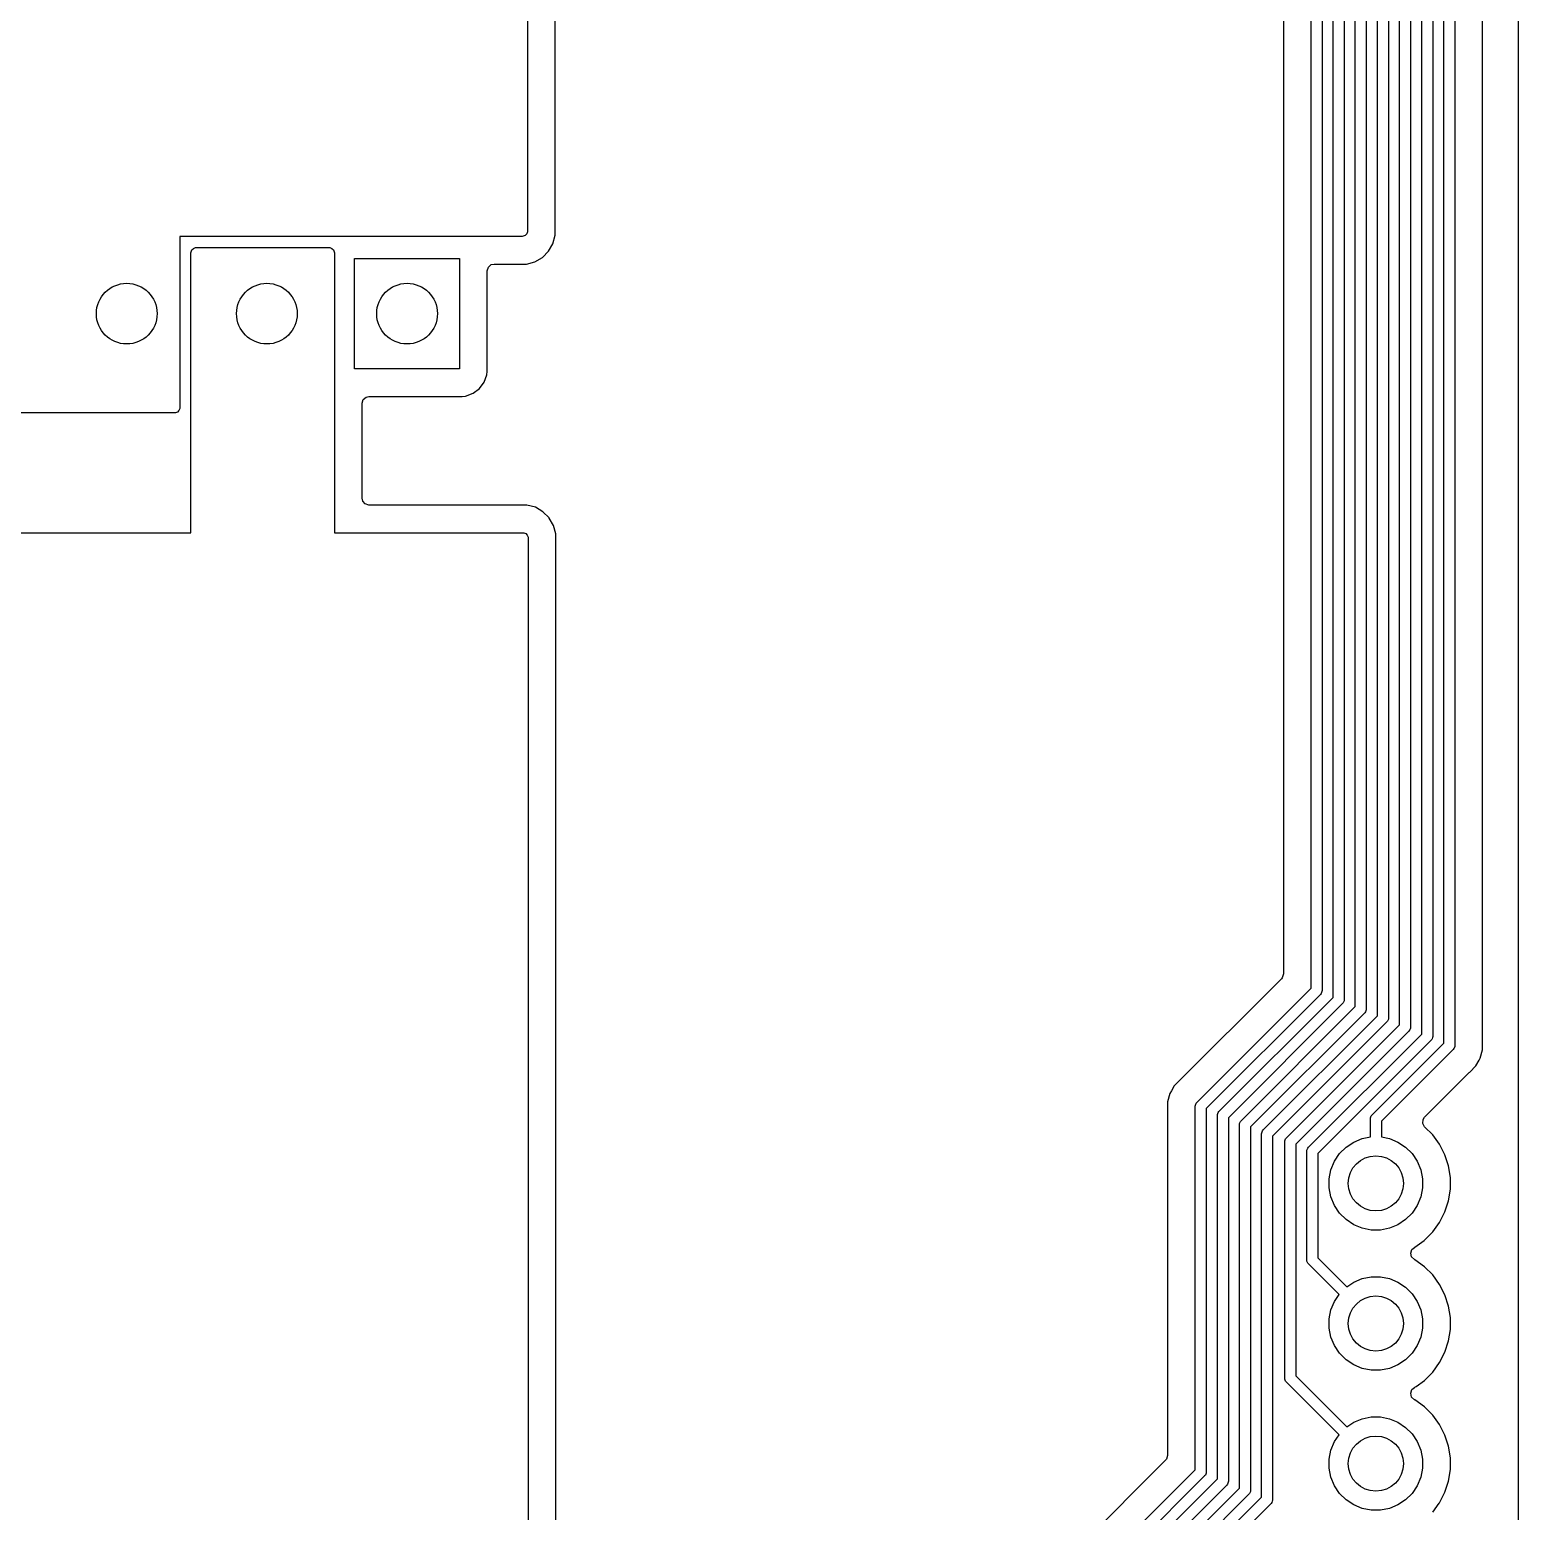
# Model space of a CAD drawing. Extents: x 81.5 to 180.4, y -148.7 to -49.7.
# Drawn here: x 153.48 to 180.45, y -103.41 to -76.55 of the extents above; entities that cross this region are included whole.
import ezdxf

# ---------------------------------------------------------------- set-up
doc = ezdxf.new("R2010")
doc.units = 0
doc.layers.add('BLACK', color=7, linetype='CONTINUOUS')

msp = doc.modelspace()

# ---------------------------------------------------------------- linework, layer by layer
at = {"layer": 'BLACK', "linetype": 'CONTINUOUS'}
for p, q in [((180.4495, -49.8245), (180.4495, -148.5755)), ((162.5, -57.2), (162.5, -80.2)), ((163.0005, -80.279057), (163.0005, -61.331228)), ((178.7, -94.758578), (178.7, -64.391422)), ((178.9, -64.35), (178.9, -94.8)), ((179.101, -94.924678), (179.101, -64.199)), ((179.301, -64.240422), (179.301, -94.9661)), ((178.098, -64.698), (178.098, -94.4678)), ((178.299, -94.592478), (178.299, -64.557522)), ((178.499, -64.5161), (178.499, -94.6339)), ((179.8015, -94.887043), (179.8015, -64.499098)), ((177.497, -94.260278), (177.497, -64.905521)), ((177.697, -64.8641), (177.697, -94.3017)), ((177.898, -94.426378), (177.898, -64.739422)), ((176.695, -93.928078), (176.695, -65.237722)), ((176.895, -65.1963), (176.895, -93.9695)), ((177.096, -94.094178), (177.096, -65.071621)), ((177.296, -65.0302), (177.296, -94.1356)), ((176.1945, -65.496397), (176.1945, -93.669402)), ((162.4, -80.3), (156.2, -80.3)), ((156.2, -80.3), (156.2, -83.4)), ((162.419509, -80.298079), (162.4, -80.3)), ((162.455557, -80.283147), (162.419509, -80.298079)), ((162.483147, -80.255557), (162.455557, -80.283147)), ((162.498079, -80.219509), (162.483147, -80.255557)), ((162.5, -80.2), (162.498079, -80.219509)), ((162.959577, -80.431784), (163.0005, -80.279057)), ((156.4, -80.6), (156.401921, -80.580491)), ((156.4, -85.67), (156.4, -80.6)), ((156.401921, -80.580491), (156.416853, -80.544443)), ((156.416853, -80.544443), (156.444443, -80.516853)), ((156.444443, -80.516853), (156.480491, -80.501921)), ((156.480491, -80.501921), (156.5, -80.5)), ((156.5, -80.5), (158.9, -80.5)), ((158.9, -80.5), (158.919509, -80.501921)), ((158.919509, -80.501921), (158.955557, -80.516853)), ((158.955557, -80.516853), (158.983147, -80.544443)), ((158.983147, -80.544443), (158.998079, -80.580491)), ((158.998079, -80.580491), (159, -80.6)), ((159, -80.6), (159, -85.67)), ((162.768716, -80.68052), (162.88052, -80.568716)), ((162.88052, -80.568716), (162.959577, -80.431784)), ((159.3635, -82.7), (159.3635, -80.7)), ((159.3635, -80.7), (161.2685, -80.7)), ((161.2685, -80.7), (161.2685, -82.7)), ((161.768999, -80.924499), (161.788684, -80.857461)), ((161.788684, -80.857461), (161.841487, -80.811706)), ((161.841487, -80.811706), (161.892999, -80.8005)), ((161.892999, -80.8005), (162.479055, -80.8005)), ((162.479055, -80.8005), (162.479057, -80.8005)), ((162.479057, -80.8005), (162.631784, -80.759577)), ((162.631784, -80.759577), (162.768716, -80.68052)), ((161.769, -82.747873), (161.768999, -80.924499)), ((161.2685, -82.7), (159.3635, -82.7)), ((161.762591, -82.807483), (161.769, -82.747873)), ((161.510831, -83.143796), (161.626046, -83.057546)), ((161.626046, -83.057546), (161.712296, -82.942331)), ((161.712296, -82.942331), (161.762591, -82.807483)), ((159.5005, -83.324499), (159.520185, -83.25746)), ((159.5005, -85.0455), (159.5005, -83.324499)), ((159.520185, -83.25746), (159.572989, -83.211705)), ((159.572989, -83.211705), (159.6245, -83.200499)), ((159.6245, -83.200499), (161.316371, -83.200499)), ((161.316371, -83.200499), (161.316372, -83.200499)), ((161.316372, -83.200499), (161.375983, -83.194091)), ((161.375983, -83.194091), (161.510831, -83.143796)), ((156.1, -83.5), (150.9, -83.5)), ((156.119509, -83.498079), (156.1, -83.5)), ((156.155557, -83.483147), (156.119509, -83.498079)), ((156.183147, -83.455557), (156.155557, -83.483147)), ((156.198079, -83.419509), (156.183147, -83.455557)), ((156.2, -83.4), (156.198079, -83.419509)), ((159.511706, -85.097011), (159.5005, -85.0455)), ((159.557461, -85.149815), (159.511706, -85.097011)), ((159.6245, -85.1695), (159.557461, -85.149815)), ((162.489056, -85.1695), (159.6245, -85.1695)), ((162.489057, -85.1695), (162.489056, -85.1695)), ((162.641784, -85.210423), (162.489057, -85.1695)), ((162.641786, -85.210424), (162.641784, -85.210423)), ((162.64179, -85.210426), (162.641786, -85.210424)), ((162.778709, -85.289475), (162.64179, -85.210426)), ((162.778717, -85.289481), (162.778709, -85.289475)), ((162.890518, -85.401282), (162.778717, -85.289481)), ((162.890524, -85.40129), (162.890518, -85.401282)), ((162.893296, -85.406092), (162.890524, -85.40129)), ((162.969577, -85.538216), (162.893296, -85.406092)), ((148.4, -85.67), (156.4, -85.67)), ((159, -85.67), (162.41, -85.67)), ((162.41, -85.67), (162.429509, -85.671921)), ((162.429509, -85.671921), (162.465557, -85.686853)), ((162.465557, -85.686853), (162.493147, -85.714443)), ((162.493147, -85.714443), (162.508079, -85.750491)), ((162.508079, -85.750491), (162.51, -85.77)), ((163.0105, -85.690943), (162.969577, -85.538216)), ((163.0105, -108.849057), (163.0105, -85.690943)), ((162.51, -85.77), (162.51, -108.77)), ((176.158181, -93.757083), (174.216481, -95.698782)), ((176.174815, -93.736441), (176.158181, -93.757083)), ((176.1945, -93.669402), (176.174815, -93.736441)), ((174.626289, -95.996789), (176.695, -93.928078)), ((176.865711, -94.040211), (174.797, -96.108922)), ((175.027289, -96.162889), (177.096, -94.094178)), ((176.878147, -94.025057), (176.865711, -94.040211)), ((176.893079, -93.989009), (176.878147, -94.025057)), ((176.895, -93.9695), (176.893079, -93.989009)), ((177.266711, -94.206311), (175.198, -96.275022)), ((175.428289, -96.328989), (177.497, -94.260278)), ((177.667711, -94.372411), (175.599, -96.441122)), ((177.279147, -94.191157), (177.266711, -94.206311)), ((177.294079, -94.155109), (177.279147, -94.191157)), ((177.296, -94.1356), (177.294079, -94.155109)), ((177.680147, -94.357257), (177.667711, -94.372411)), ((177.695079, -94.321209), (177.680147, -94.357257)), ((177.697, -94.3017), (177.695079, -94.321209)), ((175.829289, -96.495089), (177.898, -94.426378)), ((178.068711, -94.538511), (176, -96.607222)), ((176.247289, -96.644189), (178.299, -94.592478)), ((178.081147, -94.523357), (178.068711, -94.538511)), ((178.096079, -94.487309), (178.081147, -94.523357)), ((178.098, -94.4678), (178.096079, -94.487309)), ((178.497079, -94.653409), (178.48652, -94.678899)), ((178.499, -94.6339), (178.497079, -94.653409)), ((178.46971, -94.704611), (176.418, -96.756321)), ((176.648289, -96.810289), (178.7, -94.758578)), ((178.87071, -94.870711), (176.819, -96.922421)), ((177.799289, -96.226389), (179.101, -94.924678)), ((178.482147, -94.689458), (178.46971, -94.704611)), ((178.48652, -94.678899), (178.482147, -94.689458)), ((178.883147, -94.855558), (178.87071, -94.870711)), ((178.88752, -94.844999), (178.883147, -94.855558)), ((178.898079, -94.819509), (178.88752, -94.844999)), ((178.9, -94.8), (178.898079, -94.819509)), ((179.8015, -95.045158), (179.8015, -94.887043)), ((179.271711, -95.036811), (177.97, -96.338522)), ((179.284147, -95.021658), (179.271711, -95.036811)), ((179.28852, -95.011099), (179.284147, -95.021658)), ((179.299079, -94.985609), (179.28852, -95.011099)), ((179.301, -94.9661), (179.299079, -94.985609)), ((179.739495, -95.2344), (179.760577, -95.197885)), ((179.760577, -95.197885), (179.8015, -95.045158)), ((179.067577, -95.948757), (179.559506, -95.456828)), ((179.559506, -95.456828), (179.559511, -95.456824)), ((179.559511, -95.456824), (179.569714, -95.44662)), ((179.569714, -95.44662), (179.569716, -95.44662)), ((179.569716, -95.44662), (179.68152, -95.334816)), ((179.68152, -95.334816), (179.739495, -95.2344)), ((174.216479, -95.698785), (174.166361, -95.785594)), ((174.216481, -95.698782), (174.216479, -95.698785)), ((174.137423, -95.835715), (174.096499, -95.988443)), ((174.096499, -95.988443), (174.096499, -95.988445)), ((174.096499, -95.988445), (174.096499, -96.156546)), ((174.137424, -95.83571), (174.137423, -95.835715)), ((174.137425, -95.835709), (174.137424, -95.83571)), ((174.166359, -95.785596), (174.137425, -95.835709)), ((174.166361, -95.785594), (174.166359, -95.785596)), ((174.598921, -96.047991), (174.613853, -96.011943)), ((174.613853, -96.011943), (174.626289, -95.996789)), ((178.753296, -96.263038), (179.067577, -95.948757)), ((174.096499, -96.156546), (174.0965, -96.156559)), ((174.0965, -96.156559), (174.0965, -102.396602)), ((174.597, -96.0675), (174.598921, -96.047991)), ((174.597, -102.655278), (174.597, -96.0675)), ((174.797, -96.108922), (174.797, -102.6967)), ((174.998, -96.2336), (174.999921, -96.214091)), ((174.998, -102.821378), (174.998, -96.2336)), ((174.999921, -96.214091), (175.014853, -96.178043)), ((175.014853, -96.178043), (175.027289, -96.162889)), ((175.198, -96.275022), (175.198, -102.8628)), ((177.77, -96.2971), (177.771921, -96.277591)), ((177.771921, -96.277591), (177.786853, -96.241543)), ((177.786853, -96.241543), (177.799289, -96.226389)), ((178.724795, -96.307385), (178.753296, -96.263038)), ((175.399, -96.3997), (175.400921, -96.380191)), ((175.399, -102.987478), (175.399, -96.3997)), ((175.400921, -96.380191), (175.415853, -96.344143)), ((175.415853, -96.344143), (175.428289, -96.328989)), ((175.599, -96.441122), (175.599, -103.0289)), ((175.8, -96.5658), (175.801921, -96.546291)), ((175.801921, -96.546291), (175.816853, -96.510243)), ((175.816853, -96.510243), (175.829289, -96.495089)), ((177.77, -96.622411), (177.77, -96.2971)), ((177.97, -96.338522), (177.97, -96.622411)), ((178.719811, -96.377077), (178.724795, -96.307385)), ((178.753296, -96.4384), (178.719811, -96.377077)), ((178.900109, -96.585213), (178.753296, -96.4384)), ((175.8, -103.153578), (175.8, -96.5658)), ((176, -96.607222), (176, -103.195)), ((176.218, -96.7149), (176.219921, -96.695391)), ((176.218, -100.993), (176.218, -96.7149)), ((176.219921, -96.695391), (176.234853, -96.659343)), ((176.234853, -96.659343), (176.247289, -96.644189)), ((176.418, -96.756321), (176.418, -100.951578)), ((176.635853, -96.825443), (176.648289, -96.810289)), ((177.212941, -96.925766), (177.330766, -96.807941)), ((177.330766, -96.807941), (177.469313, -96.715367)), ((177.469313, -96.715367), (177.623258, -96.651601)), ((177.623258, -96.651601), (177.77, -96.622411)), ((177.97, -96.622411), (178.116742, -96.651601)), ((178.116742, -96.651601), (178.270687, -96.715367)), ((178.270687, -96.715367), (178.409234, -96.807941)), ((178.409234, -96.807941), (178.527059, -96.925766)), ((179.025048, -96.757179), (178.900109, -96.585213)), ((179.025049, -96.757181), (179.025048, -96.757179)), ((179.025051, -96.757184), (179.025049, -96.757181)), ((179.121557, -96.946588), (179.025051, -96.757184)), ((176.619, -96.881), (176.620921, -96.861491)), ((176.619, -98.854), (176.619, -96.881)), ((176.620921, -96.861491), (176.635853, -96.825443)), ((176.819, -96.922421), (176.819, -98.812578)), ((177.056601, -97.218258), (177.120367, -97.064313)), ((177.120367, -97.064313), (177.212941, -96.925766)), ((178.527059, -96.925766), (178.619633, -97.064313)), ((178.619633, -97.064313), (178.683399, -97.218258)), ((179.187246, -97.148757), (179.121557, -96.946588)), ((177.024093, -97.381685), (177.056601, -97.218258)), ((178.683399, -97.218258), (178.715907, -97.381685)), ((179.2205, -97.358713), (179.187246, -97.148757)), ((179.2205, -97.571287), (179.2205, -97.358713)), ((177.024093, -97.548315), (177.024093, -97.381685)), ((177.056601, -97.711742), (177.024093, -97.548315)), ((178.715907, -97.548315), (178.683399, -97.711742)), ((178.715907, -97.381685), (178.715907, -97.548315)), ((179.187246, -97.781243), (179.2205, -97.571287)), ((177.120367, -97.865687), (177.056601, -97.711742)), ((177.212941, -98.004234), (177.120367, -97.865687)), ((178.619633, -97.865687), (178.527059, -98.004234)), ((178.683399, -97.711742), (178.619633, -97.865687)), ((179.121557, -97.983412), (179.187246, -97.781243)), ((177.330766, -98.122059), (177.212941, -98.004234)), ((177.469313, -98.214633), (177.330766, -98.122059)), ((178.409234, -98.122059), (178.270687, -98.214633)), ((178.527059, -98.004234), (178.409234, -98.122059)), ((179.025051, -98.172816), (179.121557, -97.983412)), ((177.623258, -98.278399), (177.469313, -98.214633)), ((177.786685, -98.310907), (177.623258, -98.278399)), ((177.953315, -98.310907), (177.786685, -98.310907)), ((178.116742, -98.278399), (177.953315, -98.310907)), ((178.270687, -98.214633), (178.116742, -98.278399)), ((178.749792, -98.495104), (178.900104, -98.344792)), ((178.900104, -98.344792), (178.900106, -98.344788)), ((178.900106, -98.344788), (178.900109, -98.344786)), ((178.900109, -98.344786), (179.025048, -98.17282)), ((179.025047, -98.17282), (179.025051, -98.172816)), ((179.025048, -98.17282), (179.025047, -98.17282)), ((178.501463, -98.729692), (178.523999, -98.663556)), ((178.523999, -98.663556), (178.569054, -98.624515)), ((178.569054, -98.624515), (178.577816, -98.620051)), ((178.577816, -98.620051), (178.745816, -98.497993)), ((178.745816, -98.497993), (178.749786, -98.495109)), ((178.749786, -98.495109), (178.749788, -98.495106)), ((178.749788, -98.495106), (178.749792, -98.495104)), ((176.620921, -98.873509), (176.619, -98.854)), ((176.635853, -98.909557), (176.620921, -98.873509)), ((176.648289, -98.924711), (176.635853, -98.909557)), ((177.203489, -99.479911), (176.648289, -98.924711)), ((176.819, -98.812578), (177.344911, -99.338489)), ((178.518259, -98.797512), (178.501463, -98.729692)), ((178.569054, -98.845485), (178.518259, -98.797512)), ((178.577115, -98.849591), (178.569054, -98.845485)), ((178.57782, -98.849951), (178.577115, -98.849591)), ((178.749786, -98.97489), (178.57782, -98.849951)), ((178.900109, -99.125213), (178.749786, -98.97489)), ((177.469313, -99.255367), (177.623258, -99.191601)), ((177.623258, -99.191601), (177.786685, -99.159093)), ((177.786685, -99.159093), (177.953315, -99.159093)), ((177.953315, -99.159093), (178.116742, -99.191601)), ((178.116742, -99.191601), (178.270687, -99.255367)), ((179.025048, -99.297179), (178.900109, -99.125213)), ((177.120367, -99.604313), (177.203489, -99.479911)), ((177.344911, -99.338489), (177.469313, -99.255367)), ((178.270687, -99.255367), (178.409234, -99.347941)), ((178.409234, -99.347941), (178.527059, -99.465766)), ((178.527059, -99.465766), (178.619633, -99.604313)), ((179.025049, -99.297181), (179.025048, -99.297179)), ((179.025051, -99.297184), (179.025049, -99.297181)), ((179.121557, -99.486588), (179.025051, -99.297184)), ((179.187246, -99.688757), (179.121557, -99.486588)), ((177.024093, -99.921685), (177.056601, -99.758258)), ((177.056601, -99.758258), (177.120367, -99.604313)), ((178.619633, -99.604313), (178.683399, -99.758258)), ((178.683399, -99.758258), (178.715907, -99.921685)), ((179.2205, -99.898713), (179.187246, -99.688757)), ((177.024093, -100.088315), (177.024093, -99.921685)), ((178.715907, -99.921685), (178.715907, -100.088315)), ((179.2205, -100.111287), (179.2205, -99.898713)), ((177.056601, -100.251742), (177.024093, -100.088315)), ((177.120367, -100.405687), (177.056601, -100.251742)), ((178.683399, -100.251742), (178.619633, -100.405687)), ((178.715907, -100.088315), (178.683399, -100.251742)), ((179.121557, -100.523412), (179.187246, -100.321243)), ((179.187246, -100.321243), (179.2205, -100.111287)), ((177.212941, -100.544234), (177.120367, -100.405687)), ((177.330766, -100.662059), (177.212941, -100.544234)), ((178.527059, -100.544234), (178.409234, -100.662059)), ((178.619633, -100.405687), (178.527059, -100.544234)), ((179.025051, -100.712816), (179.121557, -100.523412)), ((177.469313, -100.754633), (177.330766, -100.662059)), ((177.623258, -100.818399), (177.469313, -100.754633)), ((177.786685, -100.850907), (177.623258, -100.818399)), ((177.953315, -100.850907), (177.786685, -100.850907)), ((178.116742, -100.818399), (177.953315, -100.850907)), ((178.270687, -100.754633), (178.116742, -100.818399)), ((178.409234, -100.662059), (178.270687, -100.754633)), ((178.900109, -100.884786), (179.025048, -100.71282)), ((179.025047, -100.71282), (179.025051, -100.712816)), ((179.025048, -100.71282), (179.025047, -100.71282)), ((176.219921, -101.012509), (176.218, -100.993)), ((176.234853, -101.048557), (176.219921, -101.012509)), ((176.247289, -101.063711), (176.234853, -101.048557)), ((177.203489, -102.019911), (176.247289, -101.063711)), ((176.418, -100.951578), (177.344911, -101.878489)), ((178.599789, -101.144086), (178.749786, -101.035109)), ((178.749786, -101.035109), (178.749788, -101.035106)), ((178.749788, -101.035106), (178.749792, -101.035104)), ((178.749792, -101.035104), (178.900104, -100.884792)), ((178.900104, -100.884792), (178.900106, -100.884788)), ((178.900106, -100.884788), (178.900109, -100.884786)), ((178.501463, -101.269692), (178.523999, -101.203556)), ((178.518259, -101.337512), (178.501463, -101.269692)), ((178.569054, -101.385485), (178.518259, -101.337512)), ((178.523999, -101.203556), (178.569054, -101.164515)), ((178.569054, -101.164515), (178.577816, -101.160051)), ((178.577115, -101.389591), (178.569054, -101.385485)), ((178.57782, -101.389951), (178.577115, -101.389591)), ((178.577816, -101.160051), (178.599789, -101.144086)), ((178.749786, -101.51489), (178.57782, -101.389951)), ((178.900109, -101.665213), (178.749786, -101.51489)), ((179.025048, -101.837179), (178.900109, -101.665213)), ((177.344911, -101.878489), (177.469313, -101.795367)), ((177.469313, -101.795367), (177.623258, -101.731601)), ((177.623258, -101.731601), (177.786685, -101.699093)), ((177.786685, -101.699093), (177.953315, -101.699093)), ((177.953315, -101.699093), (178.116742, -101.731601)), ((178.116742, -101.731601), (178.270687, -101.795367)), ((178.270687, -101.795367), (178.409234, -101.887941)), ((178.409234, -101.887941), (178.527059, -102.005766)), ((179.025049, -101.837181), (179.025048, -101.837179)), ((179.025051, -101.837184), (179.025049, -101.837181)), ((179.121557, -102.026588), (179.025051, -101.837184)), ((177.056601, -102.298258), (177.120367, -102.144313)), ((177.120367, -102.144313), (177.203489, -102.019911)), ((178.527059, -102.005766), (178.619633, -102.144313)), ((178.619633, -102.144313), (178.683399, -102.298258)), ((179.187246, -102.228757), (179.121557, -102.026588)), ((174.060181, -102.484283), (170.384434, -106.160031)), ((174.076815, -102.463641), (174.060181, -102.484283)), ((174.0965, -102.396602), (174.076815, -102.463641)), ((177.024093, -102.461685), (177.056601, -102.298258)), ((177.024093, -102.628315), (177.024093, -102.461685)), ((178.683399, -102.298258), (178.715907, -102.461685)), ((178.715907, -102.461685), (178.715907, -102.628315)), ((179.2205, -102.438713), (179.187246, -102.228757)), ((179.2205, -102.651287), (179.2205, -102.438713)), ((170.555428, -106.69685), (174.597, -102.655278)), ((174.780147, -102.752257), (174.767711, -102.76741)), ((174.795079, -102.716209), (174.780147, -102.752257)), ((174.797, -102.6967), (174.795079, -102.716209)), ((177.056601, -102.791742), (177.024093, -102.628315)), ((178.715907, -102.628315), (178.683399, -102.791742)), ((179.187246, -102.861243), (179.2205, -102.651287)), ((170.656428, -107.16295), (174.998, -102.821378)), ((174.767711, -102.76741), (170.667561, -106.867561)), ((175.168711, -102.933511), (170.768561, -107.333661)), ((170.822528, -107.56395), (175.399, -102.987478)), ((175.181147, -102.918357), (175.168711, -102.933511)), ((175.196079, -102.882309), (175.181147, -102.918357)), ((175.198, -102.8628), (175.196079, -102.882309)), ((177.120367, -102.945687), (177.056601, -102.791742)), ((177.212941, -103.084234), (177.120367, -102.945687)), ((178.619633, -102.945687), (178.527059, -103.084234)), ((178.683399, -102.791742), (178.619633, -102.945687)), ((179.121557, -103.063412), (179.187246, -102.861243)), ((170.397465, -108.556112), (175.8, -103.153578)), ((175.97071, -103.265711), (170.538887, -108.697534)), ((175.569711, -103.09961), (170.934661, -107.734661)), ((175.582148, -103.084457), (175.569711, -103.09961)), ((175.597079, -103.048409), (175.582148, -103.084457)), ((175.599, -103.0289), (175.597079, -103.048409)), ((175.983147, -103.250558), (175.97071, -103.265711)), ((175.992515, -103.227941), (175.983147, -103.250558)), ((175.998079, -103.214509), (175.992515, -103.227941)), ((176, -103.195), (175.998079, -103.214509)), ((177.330766, -103.202059), (177.212941, -103.084234)), ((177.469313, -103.294633), (177.330766, -103.202059)), ((177.623258, -103.358399), (177.469313, -103.294633)), ((178.270687, -103.294633), (178.116742, -103.358399)), ((178.409234, -103.202059), (178.270687, -103.294633)), ((178.527059, -103.084234), (178.409234, -103.202059)), ((178.900109, -103.424786), (179.019444, -103.260534)), ((179.019444, -103.260534), (179.025051, -103.252816)), ((179.025051, -103.252816), (179.121557, -103.063412)), ((177.786685, -103.390907), (177.623258, -103.358399)), ((177.953315, -103.390907), (177.786685, -103.390907)), ((178.116742, -103.358399), (177.953315, -103.390907))]:
    msp.add_line(p, q, dxfattribs=at)
at = {"layer": 'BLACK'}
for centre, radius in [((155.236, -81.7), 0.55), ((157.776, -81.7), 0.55), ((160.316, -81.7), 0.55), ((177.87, -97.465), 0.5), ((177.87, -100.005), 0.5), ((177.87, -102.545), 0.5)]:
    msp.add_circle(centre, radius, dxfattribs=at)

doc.saveas('drawing.dxf')
